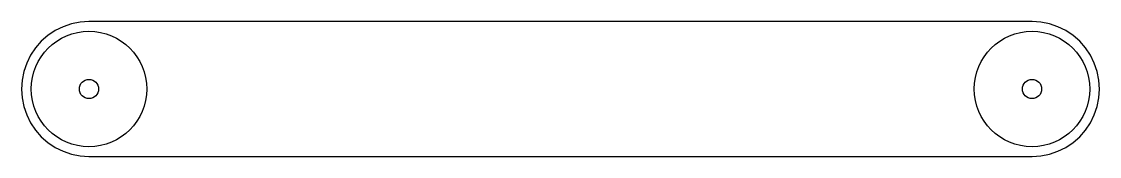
# Model space of a CAD drawing. Header units: millimetres. Extents: x -35 to 524, y -35 to 35.
import ezdxf

# ---------------------------------------------------------------- set-up
doc = ezdxf.new("R2010")
doc.units = ezdxf.units.MM

msp = doc.modelspace()

# ---------------------------------------------------------------- linework, layer by layer
at = {"layer": 'CHEEK-OUTLINE'}
for centre in [(0, 0), (489.5, 0)]:
    msp.add_circle(centre, 30, dxfattribs=at)
at = {"layer": 'CUT'}
for p, q in [((-9.059, 33.807), (-13.394, 32.336)), ((-4.568, 34.701), (-9.059, 33.807)), ((0, 35), (-4.568, 34.701)), ((489.5, 35), (0, 35)), ((494.068, 34.701), (489.5, 35)), ((498.559, 33.807), (494.068, 34.701)), ((502.894, 32.336), (498.559, 33.807)), ((-17.5, 30.311), (-21.307, 27.767)), ((-13.394, 32.336), (-17.5, 30.311)), ((507, 30.311), (502.894, 32.336)), ((510.807, 27.767), (507, 30.311)), ((-24.749, 24.749), (-27.767, 21.307)), ((-21.307, 27.767), (-24.749, 24.749)), ((514.249, 24.749), (510.807, 27.767)), ((517.267, 21.307), (514.249, 24.749)), ((-30.311, 17.5), (-32.336, 13.394)), ((-27.767, 21.307), (-30.311, 17.5)), ((519.811, 17.5), (517.267, 21.307)), ((521.836, 13.394), (519.811, 17.5)), ((-32.336, 13.394), (-33.807, 9.059)), ((523.307, 9.059), (521.836, 13.394)), ((-33.807, 9.059), (-34.701, 4.568)), ((524.201, 4.568), (523.307, 9.059)), ((-34.701, 4.568), (-35, 0)), ((-35, 0), (-34.701, -4.568)), ((524.5, 0), (524.201, 4.568)), ((524.201, -4.568), (524.5, 0)), ((-34.701, -4.568), (-33.807, -9.059)), ((523.307, -9.059), (524.201, -4.568)), ((-33.807, -9.059), (-32.336, -13.394)), ((521.836, -13.394), (523.307, -9.059)), ((-32.336, -13.394), (-30.311, -17.5)), ((519.811, -17.5), (521.836, -13.394)), ((-30.311, -17.5), (-27.767, -21.307)), ((-27.767, -21.307), (-24.749, -24.749)), ((514.249, -24.749), (517.267, -21.307)), ((517.267, -21.307), (519.811, -17.5)), ((-24.749, -24.749), (-21.307, -27.767)), ((-21.307, -27.767), (-17.5, -30.311)), ((507, -30.311), (510.807, -27.767)), ((510.807, -27.767), (514.249, -24.749)), ((-17.5, -30.311), (-13.394, -32.336)), ((-13.394, -32.336), (-9.059, -33.807)), ((498.559, -33.807), (502.894, -32.336)), ((502.894, -32.336), (507, -30.311)), ((-9.059, -33.807), (-4.568, -34.701)), ((-4.568, -34.701), (0, -35)), ((0, -35), (489.5, -35)), ((489.5, -35), (494.068, -34.701)), ((494.068, -34.701), (498.559, -33.807))]:
    msp.add_line(p, q, dxfattribs=at)
for centre in [(0, 0), (489.5, 0)]:
    msp.add_circle(centre, 5, dxfattribs=at)

doc.saveas('drawing.dxf')
